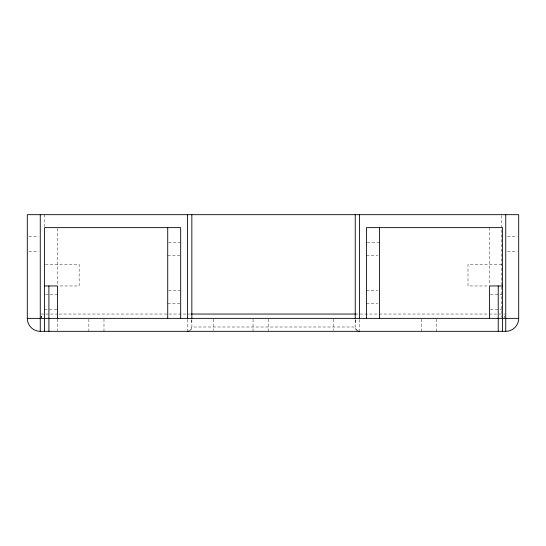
<?xml version="1.0" encoding="UTF-8"?>
<svg xmlns="http://www.w3.org/2000/svg" width="546" height="546" viewBox="0 0 546 546"><rect width="100%" height="100%" fill="white"/><g stroke="black" fill="none" stroke-linecap="round" stroke-linejoin="round"><path stroke-width="0.41" stroke-dasharray="2.73 2.05" d="M191.844 322.686L191.844 319.082M355.234 322.686L355.234 319.082M504.47 317.096L505.036 316.407A4.32 4.32 0 0 1 504.142 317.397M189.114 331.026C193.612 328.883 191.277 322.959 191.844 319.151M28.918 236.254L38.643 236.254M507.357 236.254L517.082 236.254M168.523 242.758L180.678 242.758M367.267 242.758L379.415 242.758M28.918 251.378L38.643 251.378M507.357 251.378L517.082 251.378M167.718 255.719L179.866 255.719M366.455 255.719L377.798 255.719M45.393 264.36L79.143 264.36L79.143 285.961L58.374 285.961M501.74 264.36L467.983 264.36L467.983 285.961L489.591 285.961M168.523 290.281L180.678 290.281M366.455 290.281L377.798 290.281M45.393 294.622L57.542 294.622M490.397 294.622L502.552 294.622M167.718 303.242L179.866 303.242M366.455 303.242L377.798 303.242M44.581 309.746L57.542 309.746M490.397 309.746L502.552 309.746M40.964 314.046L58.217 314.046M58.995 314.046L190.329 314.046M355.234 314.046L501.808 314.046M503.781 314.046L505.036 314.046M357.964 331.026C353.46 328.883 355.794 322.959 355.234 319.151M41.257 316.803L41.824 317.369L40.943 316.373M41.53 317.103L40.964 316.407A4.32 4.32 0 0 0 41.858 317.397M501.419 215.52L501.419 286.015M501.419 286.868L501.419 317.397M489.591 227.634L489.591 284.446M436.663 319.178L436.663 331.326M421.539 319.178L421.539 331.326M359.555 319.526L359.555 330.419M333.633 319.151L333.633 330.357M268.168 319.178L268.168 331.326M253.044 319.178L253.044 331.326M213.445 319.151L213.445 330.357M187.524 319.526L187.524 330.419M103.986 319.178L103.986 331.326M88.868 319.178L88.868 331.326M57.542 228.467L57.542 284.446M57.542 319.178L57.542 330.514M44.581 214.674L44.581 226.563M356.831 330.357A4.32 4.32 0 0 1 355.234 327.006L191.844 327.006A4.32 4.32 0 0 1 190.247 330.357"/><path stroke-width="0.82" d="M44.581 285.961L57.542 285.961L57.542 318.366M502.552 285.961L489.591 285.961L489.591 318.366M191.182 314.046L355.671 314.046M27.3 318.366L518.7 318.366L518.7 214.674L27.3 214.674L27.3 318.366A12.961 12.961 0 0 0 40.261 331.326L505.739 331.326A12.961 12.961 0 0 0 518.7 318.366M505.739 214.674L505.739 331.326M502.552 331.326L502.552 227.634L366.455 227.634L366.455 318.366M498.232 285.961L498.232 331.326M379.415 227.634L379.415 318.366M359.555 214.674L359.555 318.366M359.555 331.108L359.555 331.326A4.32 4.32 0 0 1 358.367 331.163M355.234 214.674L355.234 318.571M191.844 214.674L191.844 318.571M187.524 214.674L187.524 318.366M187.524 331.108L187.524 331.326A4.32 4.32 0 0 0 188.711 331.163M180.678 318.366L180.678 227.634L44.581 227.634L44.581 331.326M167.718 227.634L167.718 318.366M48.901 285.961L48.901 331.326M40.261 214.674L40.261 331.326"/></g></svg>
